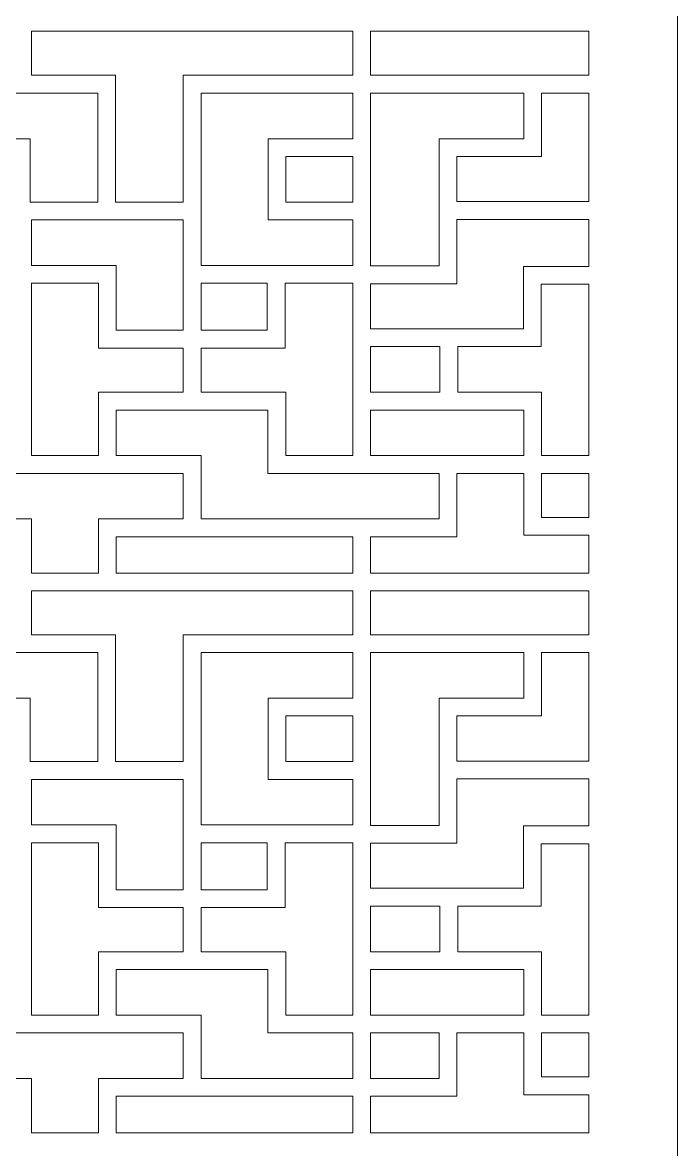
# Model space of a CAD drawing. Header units: centimetres. Extents: x -27.5 to -15.4, y -3.9 to 9.5.
# Drawn here: x -17.878 to -15.372, y 2.31 to 6.624 of the extents above; entities that cross this region are included whole.
import ezdxf

# ---------------------------------------------------------------- set-up
doc = ezdxf.new("R2010")
doc.units = ezdxf.units.CM
doc.header["$MEASUREMENT"] = 0
doc.layers.add('layer 1', color=7, linetype='Continuous')

msp = doc.modelspace()

# ---------------------------------------------------------------- linework, layer by layer
at = {"layer": 'layer 1', "color": 7, "lineweight": 9}
for points, knots in [([(-21.10932, -3.79231), (-21.10932, -3.79231), (-15.37172, -3.79231), (-15.37172, -3.79231), (-15.37172, -3.79231), (-15.37172, -3.79231), (-15.37172, 9.52009), (-15.37172, 9.52009), (-15.37172, 9.52009), (-15.37172, 9.52009), (-21.10932, 9.52009), (-21.10932, 9.52009), (-21.10932, 9.52009), (-21.10932, 9.52009), (-21.10932, -3.79231), (-21.10932, -3.79231)], [0, 0, 0, 0, 0.2, 0.2, 0.2, 0.2, 0.4, 0.4, 0.4, 0.4, 0.6, 0.6, 0.6, 0.6, 1, 1, 1, 1]), ([(-17.84416, 6.5904), (-17.84416, 6.5904), (-16.61449, 6.5904), (-16.61449, 6.5904), (-16.61449, 6.5904), (-16.61449, 6.5904), (-16.61449, 6.42169), (-16.61449, 6.42169), (-16.61449, 6.42169), (-16.61449, 6.42169), (-17.26345, 6.42169), (-17.26345, 6.42169), (-17.26345, 6.42169), (-17.26345, 6.42169), (-17.26345, 5.93642), (-17.26345, 5.93642), (-17.26345, 5.93642), (-17.26345, 5.93642), (-17.52246, 5.93642), (-17.52246, 5.93642), (-17.52246, 5.93642), (-17.52246, 5.93642), (-17.52246, 6.42169), (-17.52246, 6.42169), (-17.52246, 6.42169), (-17.52246, 6.42169), (-17.84416, 6.42169), (-17.84416, 6.42169), (-17.84416, 6.42169), (-17.84416, 6.42169), (-17.84416, 6.5904), (-17.84416, 6.5904)], [0, 0, 0, 0, 0.1111111, 0.1111111, 0.1111111, 0.1111111, 0.2222222, 0.2222222, 0.2222222, 0.2222222, 0.3333333, 0.3333333, 0.3333333, 0.3333333, 0.4444444, 0.4444444, 0.4444444, 0.4444444, 0.5555556, 0.5555556, 0.5555556, 0.5555556, 0.6666667, 0.6666667, 0.6666667, 0.6666667, 0.7777778, 0.7777778, 0.7777778, 0.7777778, 1, 1, 1, 1]), ([(-15.71088, 6.5904), (-15.71088, 6.5904), (-15.71088, 6.42169), (-15.71088, 6.42169), (-15.71088, 6.42169), (-15.71088, 6.42169), (-15.92577, 6.42169), (-15.92577, 6.42169), (-15.92577, 6.42169), (-15.92577, 6.42169), (-16.54625, 6.42169), (-16.54625, 6.42169), (-16.54625, 6.42169), (-16.54625, 6.42169), (-16.54625, 6.5904), (-16.54625, 6.5904), (-16.54625, 6.5904), (-16.54625, 6.5904), (-15.71088, 6.5904), (-15.71088, 6.5904)], [0, 0, 0, 0, 0.1666667, 0.1666667, 0.1666667, 0.1666667, 0.3333333, 0.3333333, 0.3333333, 0.3333333, 0.5, 0.5, 0.5, 0.5, 0.6666667, 0.6666667, 0.6666667, 0.6666667, 1, 1, 1, 1]), ([(-18.49312, 6.35345), (-18.49312, 6.35345), (-17.87828, 6.35345), (-17.87828, 6.35345), (-17.87828, 6.35345), (-17.87828, 6.35345), (-17.5907, 6.35345), (-17.5907, 6.35345), (-17.5907, 6.35345), (-17.5907, 6.35345), (-17.5907, 5.93642), (-17.5907, 5.93642), (-17.5907, 5.93642), (-17.5907, 5.93642), (-17.84865, 5.93642), (-17.84865, 5.93642), (-17.84865, 5.93642), (-17.84865, 5.93642), (-17.84865, 6.17906), (-17.84865, 6.17906), (-17.84865, 6.17906), (-17.84865, 6.17906), (-18.49312, 6.17906), (-18.49312, 6.17906), (-18.49312, 6.17906), (-18.49312, 6.17906), (-18.49312, 6.35345), (-18.49312, 6.35345)], [0, 0, 0, 0, 0.125, 0.125, 0.125, 0.125, 0.25, 0.25, 0.25, 0.25, 0.375, 0.375, 0.375, 0.375, 0.5, 0.5, 0.5, 0.5, 0.625, 0.625, 0.625, 0.625, 0.75, 0.75, 0.75, 0.75, 1, 1, 1, 1]), ([(-17.19521, 6.35345), (-17.19521, 6.35345), (-16.61449, 6.35345), (-16.61449, 6.35345), (-16.61449, 6.35345), (-16.61449, 6.35345), (-16.61449, 6.17906), (-16.61449, 6.17906), (-16.61449, 6.17906), (-16.61449, 6.17906), (-16.9385, 6.17906), (-16.9385, 6.17906), (-16.9385, 6.17906), (-16.9385, 6.17906), (-16.9385, 5.86818), (-16.9385, 5.86818), (-16.9385, 5.86818), (-16.9385, 5.86818), (-16.61449, 5.86818), (-16.61449, 5.86818), (-16.61449, 5.86818), (-16.61449, 5.86818), (-16.61449, 5.69379), (-16.61449, 5.69379), (-16.61449, 5.69379), (-16.61449, 5.69379), (-16.90774, 5.69379), (-16.90774, 5.69379), (-16.90774, 5.69379), (-16.90774, 5.69379), (-17.19521, 5.69379), (-17.19521, 5.69379), (-17.19521, 5.69379), (-17.19521, 5.69379), (-17.19521, 5.9023), (-17.19521, 5.9023), (-17.19521, 5.9023), (-17.19521, 5.9023), (-17.19521, 6.35345), (-17.19521, 6.35345)], [0, 0, 0, 0, 0.0909091, 0.0909091, 0.0909091, 0.0909091, 0.1818182, 0.1818182, 0.1818182, 0.1818182, 0.2727273, 0.2727273, 0.2727273, 0.2727273, 0.3636364, 0.3636364, 0.3636364, 0.3636364, 0.4545455, 0.4545455, 0.4545455, 0.4545455, 0.5454545, 0.5454545, 0.5454545, 0.5454545, 0.6363636, 0.6363636, 0.6363636, 0.6363636, 0.7272727, 0.7272727, 0.7272727, 0.7272727, 0.8181818, 0.8181818, 0.8181818, 0.8181818, 1, 1, 1, 1]), ([(-16.54625, 5.69195), (-16.54625, 5.69195), (-16.54625, 6.35345), (-16.54625, 6.35345), (-16.54625, 6.35345), (-16.54625, 6.35345), (-15.95989, 6.35345), (-15.95989, 6.35345), (-15.95989, 6.35345), (-15.95989, 6.35345), (-15.95989, 6.17906), (-15.95989, 6.17906), (-15.95989, 6.17906), (-15.95989, 6.17906), (-16.28433, 6.17906), (-16.28433, 6.17906), (-16.28433, 6.17906), (-16.28433, 6.17906), (-16.28433, 5.90385), (-16.28433, 5.90385), (-16.28433, 5.90385), (-16.28433, 5.90385), (-16.28433, 5.69195), (-16.28433, 5.69195), (-16.28433, 5.69195), (-16.28433, 5.69195), (-16.54625, 5.69195), (-16.54625, 5.69195)], [0, 0, 0, 0, 0.125, 0.125, 0.125, 0.125, 0.25, 0.25, 0.25, 0.25, 0.375, 0.375, 0.375, 0.375, 0.5, 0.5, 0.5, 0.5, 0.625, 0.625, 0.625, 0.625, 0.75, 0.75, 0.75, 0.75, 1, 1, 1, 1]), ([(-15.71088, 6.35345), (-15.71088, 6.35345), (-15.71088, 5.93797), (-15.71088, 5.93797), (-15.71088, 5.93797), (-15.71088, 5.93797), (-16.21609, 5.93797), (-16.21609, 5.93797), (-16.21609, 5.93797), (-16.21609, 5.93797), (-16.21609, 6.11082), (-16.21609, 6.11082), (-16.21609, 6.11082), (-16.21609, 6.11082), (-15.89165, 6.11082), (-15.89165, 6.11082), (-15.89165, 6.11082), (-15.89165, 6.11082), (-15.89165, 6.35345), (-15.89165, 6.35345), (-15.89165, 6.35345), (-15.89165, 6.35345), (-15.71088, 6.35345), (-15.71088, 6.35345)], [0, 0, 0, 0, 0.1428571, 0.1428571, 0.1428571, 0.1428571, 0.2857143, 0.2857143, 0.2857143, 0.2857143, 0.4285714, 0.4285714, 0.4285714, 0.4285714, 0.5714286, 0.5714286, 0.5714286, 0.5714286, 0.7142857, 0.7142857, 0.7142857, 0.7142857, 1, 1, 1, 1]), ([(-16.87026, 6.11082), (-16.87026, 6.11082), (-16.61449, 6.11082), (-16.61449, 6.11082), (-16.61449, 6.11082), (-16.61449, 6.11082), (-16.61449, 5.93642), (-16.61449, 5.93642), (-16.61449, 5.93642), (-16.61449, 5.93642), (-16.87026, 5.93642), (-16.87026, 5.93642), (-16.87026, 5.93642), (-16.87026, 5.93642), (-16.87026, 6.11082), (-16.87026, 6.11082)], [0, 0, 0, 0, 0.2, 0.2, 0.2, 0.2, 0.4, 0.4, 0.4, 0.4, 0.6, 0.6, 0.6, 0.6, 1, 1, 1, 1]), ([(-17.55658, 5.86818), (-17.55658, 5.86818), (-17.26345, 5.86818), (-17.26345, 5.86818), (-17.26345, 5.86818), (-17.26345, 5.86818), (-17.26345, 5.65967), (-17.26345, 5.65967), (-17.26345, 5.65967), (-17.26345, 5.65967), (-17.26345, 5.4455), (-17.26345, 5.4455), (-17.26345, 5.4455), (-17.26345, 5.4455), (-17.51968, 5.4455), (-17.51968, 5.4455), (-17.51968, 5.4455), (-17.51968, 5.4455), (-17.51968, 5.69379), (-17.51968, 5.69379), (-17.51968, 5.69379), (-17.51968, 5.69379), (-17.84416, 5.69379), (-17.84416, 5.69379), (-17.84416, 5.69379), (-17.84416, 5.69379), (-17.84416, 5.86818), (-17.84416, 5.86818), (-17.84416, 5.86818), (-17.84416, 5.86818), (-17.55658, 5.86818), (-17.55658, 5.86818)], [0, 0, 0, 0, 0.1111111, 0.1111111, 0.1111111, 0.1111111, 0.2222222, 0.2222222, 0.2222222, 0.2222222, 0.3333333, 0.3333333, 0.3333333, 0.3333333, 0.4444444, 0.4444444, 0.4444444, 0.4444444, 0.5555556, 0.5555556, 0.5555556, 0.5555556, 0.6666667, 0.6666667, 0.6666667, 0.6666667, 0.7777778, 0.7777778, 0.7777778, 0.7777778, 1, 1, 1, 1]), ([(-15.71088, 5.86973), (-15.71088, 5.86973), (-15.71088, 5.68979), (-15.71088, 5.68979), (-15.71088, 5.68979), (-15.71088, 5.68979), (-15.96141, 5.68979), (-15.96141, 5.68979), (-15.96141, 5.68979), (-15.96141, 5.68979), (-15.96141, 5.45115), (-15.96141, 5.45115), (-15.96141, 5.45115), (-15.96141, 5.45115), (-16.24698, 5.45115), (-16.24698, 5.45115), (-16.24698, 5.45115), (-16.24698, 5.45115), (-16.54625, 5.45115), (-16.54625, 5.45115), (-16.54625, 5.45115), (-16.54625, 5.45115), (-16.54625, 5.62371), (-16.54625, 5.62371), (-16.54625, 5.62371), (-16.54625, 5.62371), (-16.21609, 5.62371), (-16.21609, 5.62371), (-16.21609, 5.62371), (-16.21609, 5.62371), (-16.21609, 5.86973), (-16.21609, 5.86973), (-16.21609, 5.86973), (-16.21609, 5.86973), (-15.71088, 5.86973), (-15.71088, 5.86973)], [0, 0, 0, 0, 0.1, 0.1, 0.1, 0.1, 0.2, 0.2, 0.2, 0.2, 0.3, 0.3, 0.3, 0.3, 0.4, 0.4, 0.4, 0.4, 0.5, 0.5, 0.5, 0.5, 0.6, 0.6, 0.6, 0.6, 0.7, 0.7, 0.7, 0.7, 0.8, 0.8, 0.8, 0.8, 1, 1, 1, 1]), ([(-17.84416, 5.62555), (-17.84416, 5.62555), (-17.58793, 5.62555), (-17.58793, 5.62555), (-17.58793, 5.62555), (-17.58793, 5.62555), (-17.58793, 5.37726), (-17.58793, 5.37726), (-17.58793, 5.37726), (-17.58793, 5.37726), (-17.26345, 5.37726), (-17.26345, 5.37726), (-17.26345, 5.37726), (-17.26345, 5.37726), (-17.26345, 5.20852), (-17.26345, 5.20852), (-17.26345, 5.20852), (-17.26345, 5.20852), (-17.58793, 5.20852), (-17.58793, 5.20852), (-17.58793, 5.20852), (-17.58793, 5.20852), (-17.58793, 4.96589), (-17.58793, 4.96589), (-17.58793, 4.96589), (-17.58793, 4.96589), (-17.84416, 4.96589), (-17.84416, 4.96589), (-17.84416, 4.96589), (-17.84416, 4.96589), (-17.84416, 5.62555), (-17.84416, 5.62555)], [0, 0, 0, 0, 0.1111111, 0.1111111, 0.1111111, 0.1111111, 0.2222222, 0.2222222, 0.2222222, 0.2222222, 0.3333333, 0.3333333, 0.3333333, 0.3333333, 0.4444444, 0.4444444, 0.4444444, 0.4444444, 0.5555556, 0.5555556, 0.5555556, 0.5555556, 0.6666667, 0.6666667, 0.6666667, 0.6666667, 0.7777778, 0.7777778, 0.7777778, 0.7777778, 1, 1, 1, 1]), ([(-17.19521, 5.4455), (-17.19521, 5.4455), (-17.19521, 5.62555), (-17.19521, 5.62555), (-17.19521, 5.62555), (-17.19521, 5.62555), (-16.94186, 5.62555), (-16.94186, 5.62555), (-16.94186, 5.62555), (-16.94186, 5.62555), (-16.94186, 5.4455), (-16.94186, 5.4455), (-16.94186, 5.4455), (-16.94186, 5.4455), (-17.19521, 5.4455), (-17.19521, 5.4455)], [0, 0, 0, 0, 0.2, 0.2, 0.2, 0.2, 0.4, 0.4, 0.4, 0.4, 0.6, 0.6, 0.6, 0.6, 1, 1, 1, 1]), ([(-17.19521, 5.37726), (-17.19521, 5.37726), (-16.87362, 5.37726), (-16.87362, 5.37726), (-16.87362, 5.37726), (-16.87362, 5.37726), (-16.87362, 5.62555), (-16.87362, 5.62555), (-16.87362, 5.62555), (-16.87362, 5.62555), (-16.61449, 5.62555), (-16.61449, 5.62555), (-16.61449, 5.62555), (-16.61449, 5.62555), (-16.61449, 5.1744), (-16.61449, 5.1744), (-16.61449, 5.1744), (-16.61449, 5.1744), (-16.61449, 4.96589), (-16.61449, 4.96589), (-16.61449, 4.96589), (-16.61449, 4.96589), (-16.87073, 4.96589), (-16.87073, 4.96589), (-16.87073, 4.96589), (-16.87073, 4.96589), (-16.87073, 5.20852), (-16.87073, 5.20852), (-16.87073, 5.20852), (-16.87073, 5.20852), (-17.19521, 5.20852), (-17.19521, 5.20852), (-17.19521, 5.20852), (-17.19521, 5.20852), (-17.19521, 5.37726), (-17.19521, 5.37726)], [0, 0, 0, 0, 0.1, 0.1, 0.1, 0.1, 0.2, 0.2, 0.2, 0.2, 0.3, 0.3, 0.3, 0.3, 0.4, 0.4, 0.4, 0.4, 0.5, 0.5, 0.5, 0.5, 0.6, 0.6, 0.6, 0.6, 0.7, 0.7, 0.7, 0.7, 0.8, 0.8, 0.8, 0.8, 1, 1, 1, 1]), ([(-15.71088, 5.62155), (-15.71088, 5.62155), (-15.71088, 4.96589), (-15.71088, 4.96589), (-15.71088, 4.96589), (-15.71088, 4.96589), (-15.89161, 4.96589), (-15.89161, 4.96589), (-15.89161, 4.96589), (-15.89161, 4.96589), (-15.89161, 5.20852), (-15.89161, 5.20852), (-15.89161, 5.20852), (-15.89161, 5.20852), (-16.21286, 5.20852), (-16.21286, 5.20852), (-16.21286, 5.20852), (-16.21286, 5.20852), (-16.21286, 5.38291), (-16.21286, 5.38291), (-16.21286, 5.38291), (-16.21286, 5.38291), (-15.89317, 5.38291), (-15.89317, 5.38291), (-15.89317, 5.38291), (-15.89317, 5.38291), (-15.89317, 5.62155), (-15.89317, 5.62155), (-15.89317, 5.62155), (-15.89317, 5.62155), (-15.71088, 5.62155), (-15.71088, 5.62155)], [0, 0, 0, 0, 0.1111111, 0.1111111, 0.1111111, 0.1111111, 0.2222222, 0.2222222, 0.2222222, 0.2222222, 0.3333333, 0.3333333, 0.3333333, 0.3333333, 0.4444444, 0.4444444, 0.4444444, 0.4444444, 0.5555556, 0.5555556, 0.5555556, 0.5555556, 0.6666667, 0.6666667, 0.6666667, 0.6666667, 0.7777778, 0.7777778, 0.7777778, 0.7777778, 1, 1, 1, 1]), ([(-16.54625, 5.20852), (-16.54625, 5.20852), (-16.54625, 5.38291), (-16.54625, 5.38291), (-16.54625, 5.38291), (-16.54625, 5.38291), (-16.2811, 5.38291), (-16.2811, 5.38291), (-16.2811, 5.38291), (-16.2811, 5.38291), (-16.2811, 5.20852), (-16.2811, 5.20852), (-16.2811, 5.20852), (-16.2811, 5.20852), (-16.54625, 5.20852), (-16.54625, 5.20852)], [0, 0, 0, 0, 0.2, 0.2, 0.2, 0.2, 0.4, 0.4, 0.4, 0.4, 0.6, 0.6, 0.6, 0.6, 1, 1, 1, 1]), ([(-17.51968, 5.14028), (-17.51968, 5.14028), (-17.22933, 5.14028), (-17.22933, 5.14028), (-17.22933, 5.14028), (-17.22933, 5.14028), (-16.93897, 5.14028), (-16.93897, 5.14028), (-16.93897, 5.14028), (-16.93897, 5.14028), (-16.93897, 4.89764), (-16.93897, 4.89764), (-16.93897, 4.89764), (-16.93897, 4.89764), (-16.28433, 4.89764), (-16.28433, 4.89764), (-16.28433, 4.89764), (-16.28433, 4.89764), (-16.28433, 4.72325), (-16.28433, 4.72325), (-16.28433, 4.72325), (-16.28433, 4.72325), (-17.19521, 4.72325), (-17.19521, 4.72325), (-17.19521, 4.72325), (-17.19521, 4.72325), (-17.19521, 4.96589), (-17.19521, 4.96589), (-17.19521, 4.96589), (-17.19521, 4.96589), (-17.51968, 4.96589), (-17.51968, 4.96589), (-17.51968, 4.96589), (-17.51968, 4.96589), (-17.51968, 5.14028), (-17.51968, 5.14028)], [0, 0, 0, 0, 0.1, 0.1, 0.1, 0.1, 0.2, 0.2, 0.2, 0.2, 0.3, 0.3, 0.3, 0.3, 0.4, 0.4, 0.4, 0.4, 0.5, 0.5, 0.5, 0.5, 0.6, 0.6, 0.6, 0.6, 0.7, 0.7, 0.7, 0.7, 0.8, 0.8, 0.8, 0.8, 1, 1, 1, 1]), ([(-16.54625, 4.96589), (-16.54625, 4.96589), (-16.54625, 5.14028), (-16.54625, 5.14028), (-16.54625, 5.14028), (-16.54625, 5.14028), (-16.24698, 5.14028), (-16.24698, 5.14028), (-16.24698, 5.14028), (-16.24698, 5.14028), (-15.95985, 5.14028), (-15.95985, 5.14028), (-15.95985, 5.14028), (-15.95985, 5.14028), (-15.95985, 4.96589), (-15.95985, 4.96589), (-15.95985, 4.96589), (-15.95985, 4.96589), (-16.25021, 4.96589), (-16.25021, 4.96589), (-16.25021, 4.96589), (-16.25021, 4.96589), (-16.54625, 4.96589), (-16.54625, 4.96589)], [0, 0, 0, 0, 0.1428571, 0.1428571, 0.1428571, 0.1428571, 0.2857143, 0.2857143, 0.2857143, 0.2857143, 0.4285714, 0.4285714, 0.4285714, 0.4285714, 0.5714286, 0.5714286, 0.5714286, 0.5714286, 0.7142857, 0.7142857, 0.7142857, 0.7142857, 1, 1, 1, 1]), ([(-18.16864, 4.89764), (-18.16864, 4.89764), (-17.87828, 4.89764), (-17.87828, 4.89764), (-17.87828, 4.89764), (-17.87828, 4.89764), (-17.5538, 4.89764), (-17.5538, 4.89764), (-17.5538, 4.89764), (-17.5538, 4.89764), (-17.26345, 4.89764), (-17.26345, 4.89764), (-17.26345, 4.89764), (-17.26345, 4.89764), (-17.26345, 4.72325), (-17.26345, 4.72325), (-17.26345, 4.72325), (-17.26345, 4.72325), (-17.58793, 4.72325), (-17.58793, 4.72325), (-17.58793, 4.72325), (-17.58793, 4.72325), (-17.58793, 4.51521), (-17.58793, 4.51521), (-17.58793, 4.51521), (-17.58793, 4.51521), (-17.84416, 4.51521), (-17.84416, 4.51521), (-17.84416, 4.51521), (-17.84416, 4.51521), (-17.84416, 4.72325), (-17.84416, 4.72325), (-17.84416, 4.72325), (-17.84416, 4.72325), (-18.16864, 4.72325), (-18.16864, 4.72325), (-18.16864, 4.72325), (-18.16864, 4.72325), (-18.16864, 4.89764), (-18.16864, 4.89764)], [0, 0, 0, 0, 0.0909091, 0.0909091, 0.0909091, 0.0909091, 0.1818182, 0.1818182, 0.1818182, 0.1818182, 0.2727273, 0.2727273, 0.2727273, 0.2727273, 0.3636364, 0.3636364, 0.3636364, 0.3636364, 0.4545455, 0.4545455, 0.4545455, 0.4545455, 0.5454545, 0.5454545, 0.5454545, 0.5454545, 0.6363636, 0.6363636, 0.6363636, 0.6363636, 0.7272727, 0.7272727, 0.7272727, 0.7272727, 0.8181818, 0.8181818, 0.8181818, 0.8181818, 1, 1, 1, 1]), ([(-15.71088, 4.66068), (-15.71088, 4.66068), (-15.71088, 4.51521), (-15.71088, 4.51521), (-15.71088, 4.51521), (-15.71088, 4.51521), (-16.54625, 4.51521), (-16.54625, 4.51521), (-16.54625, 4.51521), (-16.54625, 4.51521), (-16.54625, 4.65501), (-16.54625, 4.65501), (-16.54625, 4.65501), (-16.54625, 4.65501), (-16.21609, 4.65501), (-16.21609, 4.65501), (-16.21609, 4.65501), (-16.21609, 4.65501), (-16.21609, 4.89764), (-16.21609, 4.89764), (-16.21609, 4.89764), (-16.21609, 4.89764), (-15.95985, 4.89764), (-15.95985, 4.89764), (-15.95985, 4.89764), (-15.95985, 4.89764), (-15.95985, 4.66068), (-15.95985, 4.66068), (-15.95985, 4.66068), (-15.95985, 4.66068), (-15.71088, 4.66068), (-15.71088, 4.66068)], [0, 0, 0, 0, 0.1111111, 0.1111111, 0.1111111, 0.1111111, 0.2222222, 0.2222222, 0.2222222, 0.2222222, 0.3333333, 0.3333333, 0.3333333, 0.3333333, 0.4444444, 0.4444444, 0.4444444, 0.4444444, 0.5555556, 0.5555556, 0.5555556, 0.5555556, 0.6666667, 0.6666667, 0.6666667, 0.6666667, 0.7777778, 0.7777778, 0.7777778, 0.7777778, 1, 1, 1, 1]), ([(-15.71088, 4.89764), (-15.71088, 4.89764), (-15.71088, 4.72892), (-15.71088, 4.72892), (-15.71088, 4.72892), (-15.71088, 4.72892), (-15.89161, 4.72892), (-15.89161, 4.72892), (-15.89161, 4.72892), (-15.89161, 4.72892), (-15.89161, 4.89764), (-15.89161, 4.89764), (-15.89161, 4.89764), (-15.89161, 4.89764), (-15.71088, 4.89764), (-15.71088, 4.89764)], [0, 0, 0, 0, 0.2, 0.2, 0.2, 0.2, 0.4, 0.4, 0.4, 0.4, 0.6, 0.6, 0.6, 0.6, 1, 1, 1, 1]), ([(-17.22933, 4.65501), (-17.22933, 4.65501), (-16.61449, 4.65501), (-16.61449, 4.65501), (-16.61449, 4.65501), (-16.61449, 4.65501), (-16.61449, 4.51521), (-16.61449, 4.51521), (-16.61449, 4.51521), (-16.61449, 4.51521), (-17.51968, 4.51521), (-17.51968, 4.51521), (-17.51968, 4.51521), (-17.51968, 4.51521), (-17.51968, 4.65501), (-17.51968, 4.65501), (-17.51968, 4.65501), (-17.51968, 4.65501), (-17.22933, 4.65501), (-17.22933, 4.65501)], [0, 0, 0, 0, 0.1666667, 0.1666667, 0.1666667, 0.1666667, 0.3333333, 0.3333333, 0.3333333, 0.3333333, 0.5, 0.5, 0.5, 0.5, 0.6666667, 0.6666667, 0.6666667, 0.6666667, 1, 1, 1, 1]), ([(-17.84416, 4.28005), (-17.84416, 4.28005), (-17.84416, 4.44876), (-17.84416, 4.44876), (-17.84416, 4.44876), (-17.84416, 4.44876), (-16.61449, 4.44876), (-16.61449, 4.44876), (-16.61449, 4.44876), (-16.61449, 4.44876), (-16.61449, 4.28005), (-16.61449, 4.28005), (-16.61449, 4.28005), (-16.61449, 4.28005), (-17.26345, 4.28005), (-17.26345, 4.28005), (-17.26345, 4.28005), (-17.26345, 4.28005), (-17.26345, 3.79479), (-17.26345, 3.79479), (-17.26345, 3.79479), (-17.26345, 3.79479), (-17.52246, 3.79479), (-17.52246, 3.79479), (-17.52246, 3.79479), (-17.52246, 3.79479), (-17.52246, 4.28005), (-17.52246, 4.28005), (-17.52246, 4.28005), (-17.52246, 4.28005), (-17.84416, 4.28005), (-17.84416, 4.28005)], [0, 0, 0, 0, 0.1111111, 0.1111111, 0.1111111, 0.1111111, 0.2222222, 0.2222222, 0.2222222, 0.2222222, 0.3333333, 0.3333333, 0.3333333, 0.3333333, 0.4444444, 0.4444444, 0.4444444, 0.4444444, 0.5555556, 0.5555556, 0.5555556, 0.5555556, 0.6666667, 0.6666667, 0.6666667, 0.6666667, 0.7777778, 0.7777778, 0.7777778, 0.7777778, 1, 1, 1, 1]), ([(-15.71088, 4.44876), (-15.71088, 4.44876), (-15.71088, 4.28005), (-15.71088, 4.28005), (-15.71088, 4.28005), (-15.71088, 4.28005), (-15.92577, 4.28005), (-15.92577, 4.28005), (-15.92577, 4.28005), (-15.92577, 4.28005), (-16.54625, 4.28005), (-16.54625, 4.28005), (-16.54625, 4.28005), (-16.54625, 4.28005), (-16.54625, 4.44876), (-16.54625, 4.44876), (-16.54625, 4.44876), (-16.54625, 4.44876), (-15.71088, 4.44876), (-15.71088, 4.44876)], [0, 0, 0, 0, 0.1666667, 0.1666667, 0.1666667, 0.1666667, 0.3333333, 0.3333333, 0.3333333, 0.3333333, 0.5, 0.5, 0.5, 0.5, 0.6666667, 0.6666667, 0.6666667, 0.6666667, 1, 1, 1, 1]), ([(-18.49312, 4.21181), (-18.49312, 4.21181), (-17.87828, 4.21181), (-17.87828, 4.21181), (-17.87828, 4.21181), (-17.87828, 4.21181), (-17.5907, 4.21181), (-17.5907, 4.21181), (-17.5907, 4.21181), (-17.5907, 4.21181), (-17.5907, 3.79479), (-17.5907, 3.79479), (-17.5907, 3.79479), (-17.5907, 3.79479), (-17.84865, 3.79479), (-17.84865, 3.79479), (-17.84865, 3.79479), (-17.84865, 3.79479), (-17.84865, 4.03742), (-17.84865, 4.03742), (-17.84865, 4.03742), (-17.84865, 4.03742), (-18.49312, 4.03742), (-18.49312, 4.03742), (-18.49312, 4.03742), (-18.49312, 4.03742), (-18.49312, 4.21181), (-18.49312, 4.21181)], [0, 0, 0, 0, 0.125, 0.125, 0.125, 0.125, 0.25, 0.25, 0.25, 0.25, 0.375, 0.375, 0.375, 0.375, 0.5, 0.5, 0.5, 0.5, 0.625, 0.625, 0.625, 0.625, 0.75, 0.75, 0.75, 0.75, 1, 1, 1, 1]), ([(-17.19521, 4.21181), (-17.19521, 4.21181), (-16.61449, 4.21181), (-16.61449, 4.21181), (-16.61449, 4.21181), (-16.61449, 4.21181), (-16.61449, 4.03742), (-16.61449, 4.03742), (-16.61449, 4.03742), (-16.61449, 4.03742), (-16.9385, 4.03742), (-16.9385, 4.03742), (-16.9385, 4.03742), (-16.9385, 4.03742), (-16.9385, 3.72655), (-16.9385, 3.72655), (-16.9385, 3.72655), (-16.9385, 3.72655), (-16.61449, 3.72655), (-16.61449, 3.72655), (-16.61449, 3.72655), (-16.61449, 3.72655), (-16.61449, 3.55215), (-16.61449, 3.55215), (-16.61449, 3.55215), (-16.61449, 3.55215), (-16.90774, 3.55215), (-16.90774, 3.55215), (-16.90774, 3.55215), (-16.90774, 3.55215), (-17.19521, 3.55215), (-17.19521, 3.55215), (-17.19521, 3.55215), (-17.19521, 3.55215), (-17.19521, 3.76067), (-17.19521, 3.76067), (-17.19521, 3.76067), (-17.19521, 3.76067), (-17.19521, 4.21181), (-17.19521, 4.21181)], [0, 0, 0, 0, 0.0909091, 0.0909091, 0.0909091, 0.0909091, 0.1818182, 0.1818182, 0.1818182, 0.1818182, 0.2727273, 0.2727273, 0.2727273, 0.2727273, 0.3636364, 0.3636364, 0.3636364, 0.3636364, 0.4545455, 0.4545455, 0.4545455, 0.4545455, 0.5454545, 0.5454545, 0.5454545, 0.5454545, 0.6363636, 0.6363636, 0.6363636, 0.6363636, 0.7272727, 0.7272727, 0.7272727, 0.7272727, 0.8181818, 0.8181818, 0.8181818, 0.8181818, 1, 1, 1, 1]), ([(-16.54625, 3.55031), (-16.54625, 3.55031), (-16.54625, 4.21181), (-16.54625, 4.21181), (-16.54625, 4.21181), (-16.54625, 4.21181), (-15.95989, 4.21181), (-15.95989, 4.21181), (-15.95989, 4.21181), (-15.95989, 4.21181), (-15.95989, 4.03742), (-15.95989, 4.03742), (-15.95989, 4.03742), (-15.95989, 4.03742), (-16.28433, 4.03742), (-16.28433, 4.03742), (-16.28433, 4.03742), (-16.28433, 4.03742), (-16.28433, 3.76222), (-16.28433, 3.76222), (-16.28433, 3.76222), (-16.28433, 3.76222), (-16.28433, 3.55031), (-16.28433, 3.55031), (-16.28433, 3.55031), (-16.28433, 3.55031), (-16.54625, 3.55031), (-16.54625, 3.55031)], [0, 0, 0, 0, 0.125, 0.125, 0.125, 0.125, 0.25, 0.25, 0.25, 0.25, 0.375, 0.375, 0.375, 0.375, 0.5, 0.5, 0.5, 0.5, 0.625, 0.625, 0.625, 0.625, 0.75, 0.75, 0.75, 0.75, 1, 1, 1, 1]), ([(-15.71088, 4.21181), (-15.71088, 4.21181), (-15.71088, 3.79634), (-15.71088, 3.79634), (-15.71088, 3.79634), (-15.71088, 3.79634), (-16.21609, 3.79634), (-16.21609, 3.79634), (-16.21609, 3.79634), (-16.21609, 3.79634), (-16.21609, 3.96918), (-16.21609, 3.96918), (-16.21609, 3.96918), (-16.21609, 3.96918), (-15.89165, 3.96918), (-15.89165, 3.96918), (-15.89165, 3.96918), (-15.89165, 3.96918), (-15.89165, 4.21181), (-15.89165, 4.21181), (-15.89165, 4.21181), (-15.89165, 4.21181), (-15.71088, 4.21181), (-15.71088, 4.21181)], [0, 0, 0, 0, 0.1428571, 0.1428571, 0.1428571, 0.1428571, 0.2857143, 0.2857143, 0.2857143, 0.2857143, 0.4285714, 0.4285714, 0.4285714, 0.4285714, 0.5714286, 0.5714286, 0.5714286, 0.5714286, 0.7142857, 0.7142857, 0.7142857, 0.7142857, 1, 1, 1, 1]), ([(-16.87026, 3.96918), (-16.87026, 3.96918), (-16.61449, 3.96918), (-16.61449, 3.96918), (-16.61449, 3.96918), (-16.61449, 3.96918), (-16.61449, 3.79479), (-16.61449, 3.79479), (-16.61449, 3.79479), (-16.61449, 3.79479), (-16.87026, 3.79479), (-16.87026, 3.79479), (-16.87026, 3.79479), (-16.87026, 3.79479), (-16.87026, 3.96918), (-16.87026, 3.96918)], [0, 0, 0, 0, 0.2, 0.2, 0.2, 0.2, 0.4, 0.4, 0.4, 0.4, 0.6, 0.6, 0.6, 0.6, 1, 1, 1, 1]), ([(-17.84416, 3.72655), (-17.84416, 3.72655), (-17.55658, 3.72655), (-17.55658, 3.72655), (-17.55658, 3.72655), (-17.55658, 3.72655), (-17.26345, 3.72655), (-17.26345, 3.72655), (-17.26345, 3.72655), (-17.26345, 3.72655), (-17.26345, 3.51803), (-17.26345, 3.51803), (-17.26345, 3.51803), (-17.26345, 3.51803), (-17.26345, 3.30386), (-17.26345, 3.30386), (-17.26345, 3.30386), (-17.26345, 3.30386), (-17.51968, 3.30386), (-17.51968, 3.30386), (-17.51968, 3.30386), (-17.51968, 3.30386), (-17.51968, 3.55215), (-17.51968, 3.55215), (-17.51968, 3.55215), (-17.51968, 3.55215), (-17.84416, 3.55215), (-17.84416, 3.55215), (-17.84416, 3.55215), (-17.84416, 3.55215), (-17.84416, 3.72655), (-17.84416, 3.72655)], [0, 0, 0, 0, 0.1111111, 0.1111111, 0.1111111, 0.1111111, 0.2222222, 0.2222222, 0.2222222, 0.2222222, 0.3333333, 0.3333333, 0.3333333, 0.3333333, 0.4444444, 0.4444444, 0.4444444, 0.4444444, 0.5555556, 0.5555556, 0.5555556, 0.5555556, 0.6666667, 0.6666667, 0.6666667, 0.6666667, 0.7777778, 0.7777778, 0.7777778, 0.7777778, 1, 1, 1, 1]), ([(-15.71088, 3.7281), (-15.71088, 3.7281), (-15.71088, 3.54815), (-15.71088, 3.54815), (-15.71088, 3.54815), (-15.71088, 3.54815), (-15.96141, 3.54815), (-15.96141, 3.54815), (-15.96141, 3.54815), (-15.96141, 3.54815), (-15.96141, 3.30952), (-15.96141, 3.30952), (-15.96141, 3.30952), (-15.96141, 3.30952), (-16.24698, 3.30952), (-16.24698, 3.30952), (-16.24698, 3.30952), (-16.24698, 3.30952), (-16.54625, 3.30952), (-16.54625, 3.30952), (-16.54625, 3.30952), (-16.54625, 3.30952), (-16.54625, 3.48207), (-16.54625, 3.48207), (-16.54625, 3.48207), (-16.54625, 3.48207), (-16.21609, 3.48207), (-16.21609, 3.48207), (-16.21609, 3.48207), (-16.21609, 3.48207), (-16.21609, 3.7281), (-16.21609, 3.7281), (-16.21609, 3.7281), (-16.21609, 3.7281), (-15.71088, 3.7281), (-15.71088, 3.7281)], [0, 0, 0, 0, 0.1, 0.1, 0.1, 0.1, 0.2, 0.2, 0.2, 0.2, 0.3, 0.3, 0.3, 0.3, 0.4, 0.4, 0.4, 0.4, 0.5, 0.5, 0.5, 0.5, 0.6, 0.6, 0.6, 0.6, 0.7, 0.7, 0.7, 0.7, 0.8, 0.8, 0.8, 0.8, 1, 1, 1, 1]), ([(-17.84416, 2.82425), (-17.84416, 2.82425), (-17.84416, 3.48391), (-17.84416, 3.48391), (-17.84416, 3.48391), (-17.84416, 3.48391), (-17.58793, 3.48391), (-17.58793, 3.48391), (-17.58793, 3.48391), (-17.58793, 3.48391), (-17.58793, 3.23562), (-17.58793, 3.23562), (-17.58793, 3.23562), (-17.58793, 3.23562), (-17.26345, 3.23562), (-17.26345, 3.23562), (-17.26345, 3.23562), (-17.26345, 3.23562), (-17.26345, 3.06688), (-17.26345, 3.06688), (-17.26345, 3.06688), (-17.26345, 3.06688), (-17.58793, 3.06688), (-17.58793, 3.06688), (-17.58793, 3.06688), (-17.58793, 3.06688), (-17.58793, 2.82425), (-17.58793, 2.82425), (-17.58793, 2.82425), (-17.58793, 2.82425), (-17.84416, 2.82425), (-17.84416, 2.82425)], [0, 0, 0, 0, 0.1111111, 0.1111111, 0.1111111, 0.1111111, 0.2222222, 0.2222222, 0.2222222, 0.2222222, 0.3333333, 0.3333333, 0.3333333, 0.3333333, 0.4444444, 0.4444444, 0.4444444, 0.4444444, 0.5555556, 0.5555556, 0.5555556, 0.5555556, 0.6666667, 0.6666667, 0.6666667, 0.6666667, 0.7777778, 0.7777778, 0.7777778, 0.7777778, 1, 1, 1, 1]), ([(-16.87362, 3.48391), (-16.87362, 3.48391), (-16.61449, 3.48391), (-16.61449, 3.48391), (-16.61449, 3.48391), (-16.61449, 3.48391), (-16.61449, 3.03276), (-16.61449, 3.03276), (-16.61449, 3.03276), (-16.61449, 3.03276), (-16.61449, 2.82425), (-16.61449, 2.82425), (-16.61449, 2.82425), (-16.61449, 2.82425), (-16.87073, 2.82425), (-16.87073, 2.82425), (-16.87073, 2.82425), (-16.87073, 2.82425), (-16.87073, 3.06688), (-16.87073, 3.06688), (-16.87073, 3.06688), (-16.87073, 3.06688), (-17.19521, 3.06688), (-17.19521, 3.06688), (-17.19521, 3.06688), (-17.19521, 3.06688), (-17.19521, 3.23562), (-17.19521, 3.23562), (-17.19521, 3.23562), (-17.19521, 3.23562), (-16.87362, 3.23562), (-16.87362, 3.23562), (-16.87362, 3.23562), (-16.87362, 3.23562), (-16.87362, 3.48391), (-16.87362, 3.48391)], [0, 0, 0, 0, 0.1, 0.1, 0.1, 0.1, 0.2, 0.2, 0.2, 0.2, 0.3, 0.3, 0.3, 0.3, 0.4, 0.4, 0.4, 0.4, 0.5, 0.5, 0.5, 0.5, 0.6, 0.6, 0.6, 0.6, 0.7, 0.7, 0.7, 0.7, 0.8, 0.8, 0.8, 0.8, 1, 1, 1, 1]), ([(-17.19521, 3.48391), (-17.19521, 3.48391), (-16.94186, 3.48391), (-16.94186, 3.48391), (-16.94186, 3.48391), (-16.94186, 3.48391), (-16.94186, 3.30386), (-16.94186, 3.30386), (-16.94186, 3.30386), (-16.94186, 3.30386), (-17.19521, 3.30386), (-17.19521, 3.30386), (-17.19521, 3.30386), (-17.19521, 3.30386), (-17.19521, 3.48391), (-17.19521, 3.48391)], [0, 0, 0, 0, 0.2, 0.2, 0.2, 0.2, 0.4, 0.4, 0.4, 0.4, 0.6, 0.6, 0.6, 0.6, 1, 1, 1, 1]), ([(-15.71088, 3.47991), (-15.71088, 3.47991), (-15.71088, 2.82425), (-15.71088, 2.82425), (-15.71088, 2.82425), (-15.71088, 2.82425), (-15.89161, 2.82425), (-15.89161, 2.82425), (-15.89161, 2.82425), (-15.89161, 2.82425), (-15.89161, 3.06688), (-15.89161, 3.06688), (-15.89161, 3.06688), (-15.89161, 3.06688), (-16.21286, 3.06688), (-16.21286, 3.06688), (-16.21286, 3.06688), (-16.21286, 3.06688), (-16.21286, 3.24128), (-16.21286, 3.24128), (-16.21286, 3.24128), (-16.21286, 3.24128), (-15.89317, 3.24128), (-15.89317, 3.24128), (-15.89317, 3.24128), (-15.89317, 3.24128), (-15.89317, 3.47991), (-15.89317, 3.47991), (-15.89317, 3.47991), (-15.89317, 3.47991), (-15.71088, 3.47991), (-15.71088, 3.47991)], [0, 0, 0, 0, 0.1111111, 0.1111111, 0.1111111, 0.1111111, 0.2222222, 0.2222222, 0.2222222, 0.2222222, 0.3333333, 0.3333333, 0.3333333, 0.3333333, 0.4444444, 0.4444444, 0.4444444, 0.4444444, 0.5555556, 0.5555556, 0.5555556, 0.5555556, 0.6666667, 0.6666667, 0.6666667, 0.6666667, 0.7777778, 0.7777778, 0.7777778, 0.7777778, 1, 1, 1, 1]), ([(-16.54625, 3.24128), (-16.54625, 3.24128), (-16.2811, 3.24128), (-16.2811, 3.24128), (-16.2811, 3.24128), (-16.2811, 3.24128), (-16.2811, 3.06688), (-16.2811, 3.06688), (-16.2811, 3.06688), (-16.2811, 3.06688), (-16.54625, 3.06688), (-16.54625, 3.06688), (-16.54625, 3.06688), (-16.54625, 3.06688), (-16.54625, 3.24128), (-16.54625, 3.24128)], [0, 0, 0, 0, 0.2, 0.2, 0.2, 0.2, 0.4, 0.4, 0.4, 0.4, 0.6, 0.6, 0.6, 0.6, 1, 1, 1, 1]), ([(-17.22933, 2.99864), (-17.22933, 2.99864), (-16.93897, 2.99864), (-16.93897, 2.99864), (-16.93897, 2.99864), (-16.93897, 2.99864), (-16.93897, 2.75601), (-16.93897, 2.75601), (-16.93897, 2.75601), (-16.93897, 2.75601), (-16.61449, 2.75601), (-16.61449, 2.75601), (-16.61449, 2.75601), (-16.61449, 2.75601), (-16.61449, 2.58162), (-16.61449, 2.58162), (-16.61449, 2.58162), (-16.61449, 2.58162), (-17.19521, 2.58162), (-17.19521, 2.58162), (-17.19521, 2.58162), (-17.19521, 2.58162), (-17.19521, 2.82425), (-17.19521, 2.82425), (-17.19521, 2.82425), (-17.19521, 2.82425), (-17.51968, 2.82425), (-17.51968, 2.82425), (-17.51968, 2.82425), (-17.51968, 2.82425), (-17.51968, 2.99864), (-17.51968, 2.99864), (-17.51968, 2.99864), (-17.51968, 2.99864), (-17.22933, 2.99864), (-17.22933, 2.99864)], [0, 0, 0, 0, 0.1, 0.1, 0.1, 0.1, 0.2, 0.2, 0.2, 0.2, 0.3, 0.3, 0.3, 0.3, 0.4, 0.4, 0.4, 0.4, 0.5, 0.5, 0.5, 0.5, 0.6, 0.6, 0.6, 0.6, 0.7, 0.7, 0.7, 0.7, 0.8, 0.8, 0.8, 0.8, 1, 1, 1, 1]), ([(-16.54625, 2.82425), (-16.54625, 2.82425), (-16.54625, 2.99864), (-16.54625, 2.99864), (-16.54625, 2.99864), (-16.54625, 2.99864), (-16.24698, 2.99864), (-16.24698, 2.99864), (-16.24698, 2.99864), (-16.24698, 2.99864), (-15.95985, 2.99864), (-15.95985, 2.99864), (-15.95985, 2.99864), (-15.95985, 2.99864), (-15.95985, 2.82425), (-15.95985, 2.82425), (-15.95985, 2.82425), (-15.95985, 2.82425), (-16.25021, 2.82425), (-16.25021, 2.82425), (-16.25021, 2.82425), (-16.25021, 2.82425), (-16.54625, 2.82425), (-16.54625, 2.82425)], [0, 0, 0, 0, 0.1428571, 0.1428571, 0.1428571, 0.1428571, 0.2857143, 0.2857143, 0.2857143, 0.2857143, 0.4285714, 0.4285714, 0.4285714, 0.4285714, 0.5714286, 0.5714286, 0.5714286, 0.5714286, 0.7142857, 0.7142857, 0.7142857, 0.7142857, 1, 1, 1, 1]), ([(-18.16864, 2.58162), (-18.16864, 2.58162), (-18.16864, 2.75601), (-18.16864, 2.75601), (-18.16864, 2.75601), (-18.16864, 2.75601), (-17.87828, 2.75601), (-17.87828, 2.75601), (-17.87828, 2.75601), (-17.87828, 2.75601), (-17.5538, 2.75601), (-17.5538, 2.75601), (-17.5538, 2.75601), (-17.5538, 2.75601), (-17.26345, 2.75601), (-17.26345, 2.75601), (-17.26345, 2.75601), (-17.26345, 2.75601), (-17.26345, 2.58162), (-17.26345, 2.58162), (-17.26345, 2.58162), (-17.26345, 2.58162), (-17.58793, 2.58162), (-17.58793, 2.58162), (-17.58793, 2.58162), (-17.58793, 2.58162), (-17.58793, 2.37357), (-17.58793, 2.37357), (-17.58793, 2.37357), (-17.58793, 2.37357), (-17.84416, 2.37357), (-17.84416, 2.37357), (-17.84416, 2.37357), (-17.84416, 2.37357), (-17.84416, 2.58162), (-17.84416, 2.58162), (-17.84416, 2.58162), (-17.84416, 2.58162), (-18.16864, 2.58162), (-18.16864, 2.58162)], [0, 0, 0, 0, 0.0909091, 0.0909091, 0.0909091, 0.0909091, 0.1818182, 0.1818182, 0.1818182, 0.1818182, 0.2727273, 0.2727273, 0.2727273, 0.2727273, 0.3636364, 0.3636364, 0.3636364, 0.3636364, 0.4545455, 0.4545455, 0.4545455, 0.4545455, 0.5454545, 0.5454545, 0.5454545, 0.5454545, 0.6363636, 0.6363636, 0.6363636, 0.6363636, 0.7272727, 0.7272727, 0.7272727, 0.7272727, 0.8181818, 0.8181818, 0.8181818, 0.8181818, 1, 1, 1, 1]), ([(-15.71088, 2.51905), (-15.71088, 2.51905), (-15.71088, 2.37357), (-15.71088, 2.37357), (-15.71088, 2.37357), (-15.71088, 2.37357), (-16.54625, 2.37357), (-16.54625, 2.37357), (-16.54625, 2.37357), (-16.54625, 2.37357), (-16.54625, 2.51337), (-16.54625, 2.51337), (-16.54625, 2.51337), (-16.54625, 2.51337), (-16.21609, 2.51337), (-16.21609, 2.51337), (-16.21609, 2.51337), (-16.21609, 2.51337), (-16.21609, 2.75601), (-16.21609, 2.75601), (-16.21609, 2.75601), (-16.21609, 2.75601), (-15.95985, 2.75601), (-15.95985, 2.75601), (-15.95985, 2.75601), (-15.95985, 2.75601), (-15.95985, 2.51905), (-15.95985, 2.51905), (-15.95985, 2.51905), (-15.95985, 2.51905), (-15.71088, 2.51905), (-15.71088, 2.51905)], [0, 0, 0, 0, 0.1111111, 0.1111111, 0.1111111, 0.1111111, 0.2222222, 0.2222222, 0.2222222, 0.2222222, 0.3333333, 0.3333333, 0.3333333, 0.3333333, 0.4444444, 0.4444444, 0.4444444, 0.4444444, 0.5555556, 0.5555556, 0.5555556, 0.5555556, 0.6666667, 0.6666667, 0.6666667, 0.6666667, 0.7777778, 0.7777778, 0.7777778, 0.7777778, 1, 1, 1, 1]), ([(-16.54625, 2.75601), (-16.54625, 2.75601), (-16.28433, 2.75601), (-16.28433, 2.75601), (-16.28433, 2.75601), (-16.28433, 2.75601), (-16.28433, 2.58162), (-16.28433, 2.58162), (-16.28433, 2.58162), (-16.28433, 2.58162), (-16.54625, 2.58162), (-16.54625, 2.58162), (-16.54625, 2.58162), (-16.54625, 2.58162), (-16.54625, 2.75601), (-16.54625, 2.75601)], [0, 0, 0, 0, 0.2, 0.2, 0.2, 0.2, 0.4, 0.4, 0.4, 0.4, 0.6, 0.6, 0.6, 0.6, 1, 1, 1, 1]), ([(-15.71088, 2.75601), (-15.71088, 2.75601), (-15.71088, 2.58729), (-15.71088, 2.58729), (-15.71088, 2.58729), (-15.71088, 2.58729), (-15.89161, 2.58729), (-15.89161, 2.58729), (-15.89161, 2.58729), (-15.89161, 2.58729), (-15.89161, 2.75601), (-15.89161, 2.75601), (-15.89161, 2.75601), (-15.89161, 2.75601), (-15.71088, 2.75601), (-15.71088, 2.75601)], [0, 0, 0, 0, 0.2, 0.2, 0.2, 0.2, 0.4, 0.4, 0.4, 0.4, 0.6, 0.6, 0.6, 0.6, 1, 1, 1, 1]), ([(-17.22933, 2.51337), (-17.22933, 2.51337), (-16.61449, 2.51337), (-16.61449, 2.51337), (-16.61449, 2.51337), (-16.61449, 2.51337), (-16.61449, 2.37357), (-16.61449, 2.37357), (-16.61449, 2.37357), (-16.61449, 2.37357), (-17.51968, 2.37357), (-17.51968, 2.37357), (-17.51968, 2.37357), (-17.51968, 2.37357), (-17.51968, 2.51337), (-17.51968, 2.51337), (-17.51968, 2.51337), (-17.51968, 2.51337), (-17.22933, 2.51337), (-17.22933, 2.51337)], [0, 0, 0, 0, 0.1666667, 0.1666667, 0.1666667, 0.1666667, 0.3333333, 0.3333333, 0.3333333, 0.3333333, 0.5, 0.5, 0.5, 0.5, 0.6666667, 0.6666667, 0.6666667, 0.6666667, 1, 1, 1, 1])]:
    msp.add_open_spline(points, degree=3, knots=knots, dxfattribs=at)

doc.saveas('drawing.dxf')
